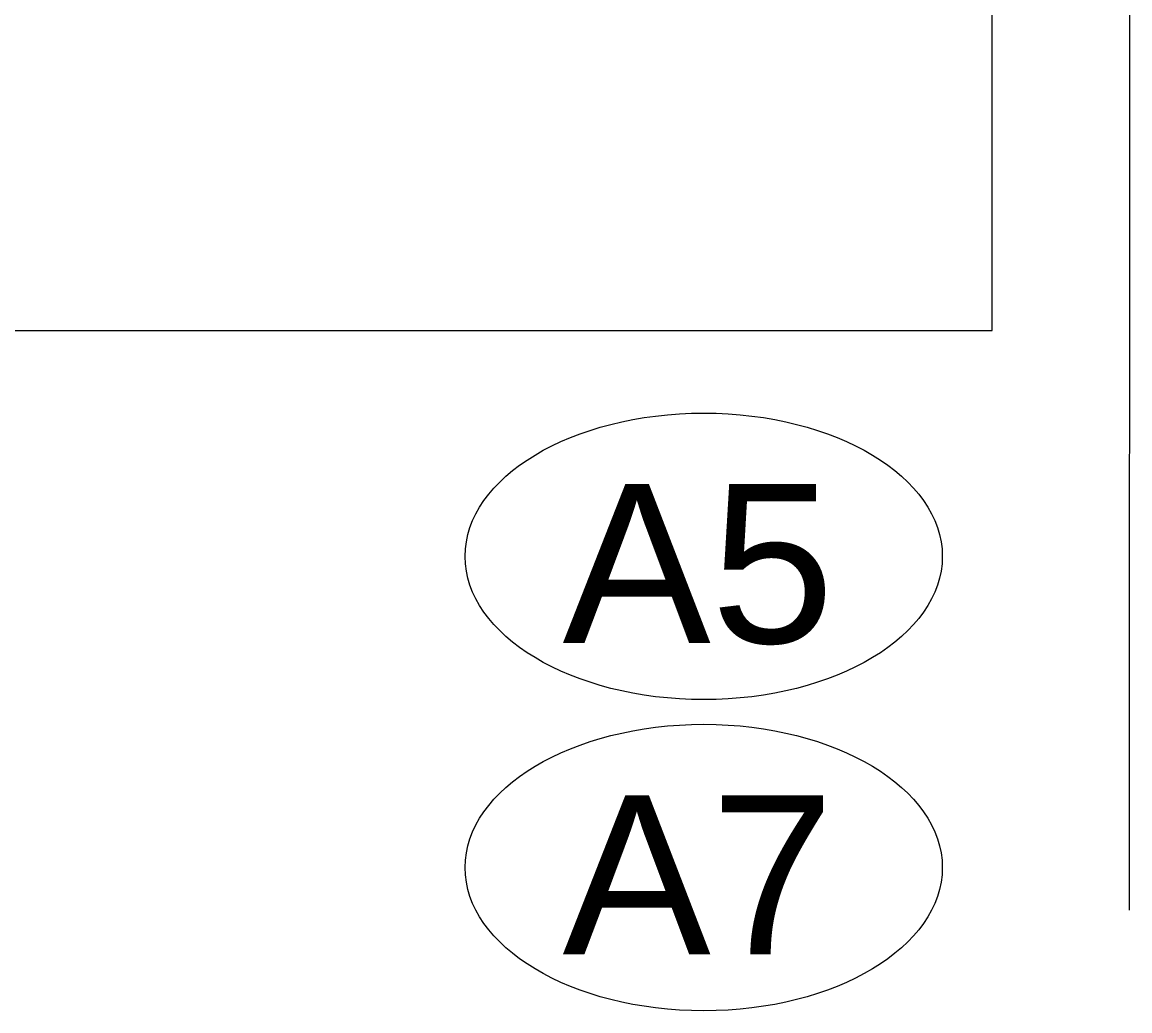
# Model space of a CAD drawing. Header units: inches. Extents: x -4688 to 1542, y -3558 to 978.
# Drawn here: x 938.39 to 969.72, y 505.28 to 533.25 of the extents above; entities that cross this region are included whole.
import ezdxf

# ---------------------------------------------------------------- set-up
doc = ezdxf.new("R2010")
doc.units = ezdxf.units.IN
doc.header["$MEASUREMENT"] = 0
for name, color, linetype, lineweight in [('A-AREA-IDEN', 2, 'Continuous', 9), ('Q-CASE', 31, 'Continuous', 9), ('Q-SPCQ-IDEN', 132, 'Continuous', 9)]:
    doc.layers.add(name, color=color, linetype=linetype, lineweight=lineweight)
doc.styles.add('Arial', font='arial.ttf', dxfattribs={"height": 4.5})

# ---------------------------------------------------------------- blocks, each defined once
blk = doc.blocks.new('Desk50 - Desk-7240542-1st Floor Power _ Signal')
at = {"layer": 'Q-CASE'}
for p, q in [((2320.319, 806.123), (2320.319, 835.935)), ((2247.783, 806.123), (2320.319, 806.123))]:
    blk.add_line(p, q, dxfattribs=at)
blk = doc.blocks.new('Appliance_Specialty Equipment Tag - Standard-3515593-1st Floor Power _ Signal')
at = {"layer": 'Q-SPCQ-IDEN'}
blk.add_ellipse((-0.04989, 0.00375), major_axis=(-0.1406, 0), ratio=0.600473, dxfattribs=at)

msp = doc.modelspace()

# ---------------------------------------------------------------- linework, layer by layer
at = {"layer": 'A-AREA-IDEN'}
msp.add_line((969.713, 508.129), (969.718, 611.973), dxfattribs=at)

# ---------------------------------------------------------------- block references
at = {"layer": 'Q-CASE'}
msp.add_blockref('Desk50 - Desk-7240542-1st Floor Power _ Signal', (-1354.494, -281.593), dxfattribs=at)
at = {"layer": 'Q-SPCQ-IDEN', "xscale": 47.99999999999997, "yscale": 47.99999999999997, "zscale": 47.99999999999997}
for p in [(960.06, 517.961), (960.06, 509.157)]:
    msp.add_blockref('Appliance_Specialty Equipment Tag - Standard-3515593-1st Floor Power _ Signal', p, dxfattribs=at)

# ---------------------------------------------------------------- texts
at = {"layer": 'Q-SPCQ-IDEN', "char_height": 4.5, "width": 9.393, "attachment_point": 1, "style": 'Arial'}
for s, insert in [('A5', (953.671, 520.189)), ('A7', (953.671, 511.385))]:
    msp.add_mtext(s, dxfattribs=dict(at, insert=insert))

doc.saveas('drawing.dxf')
